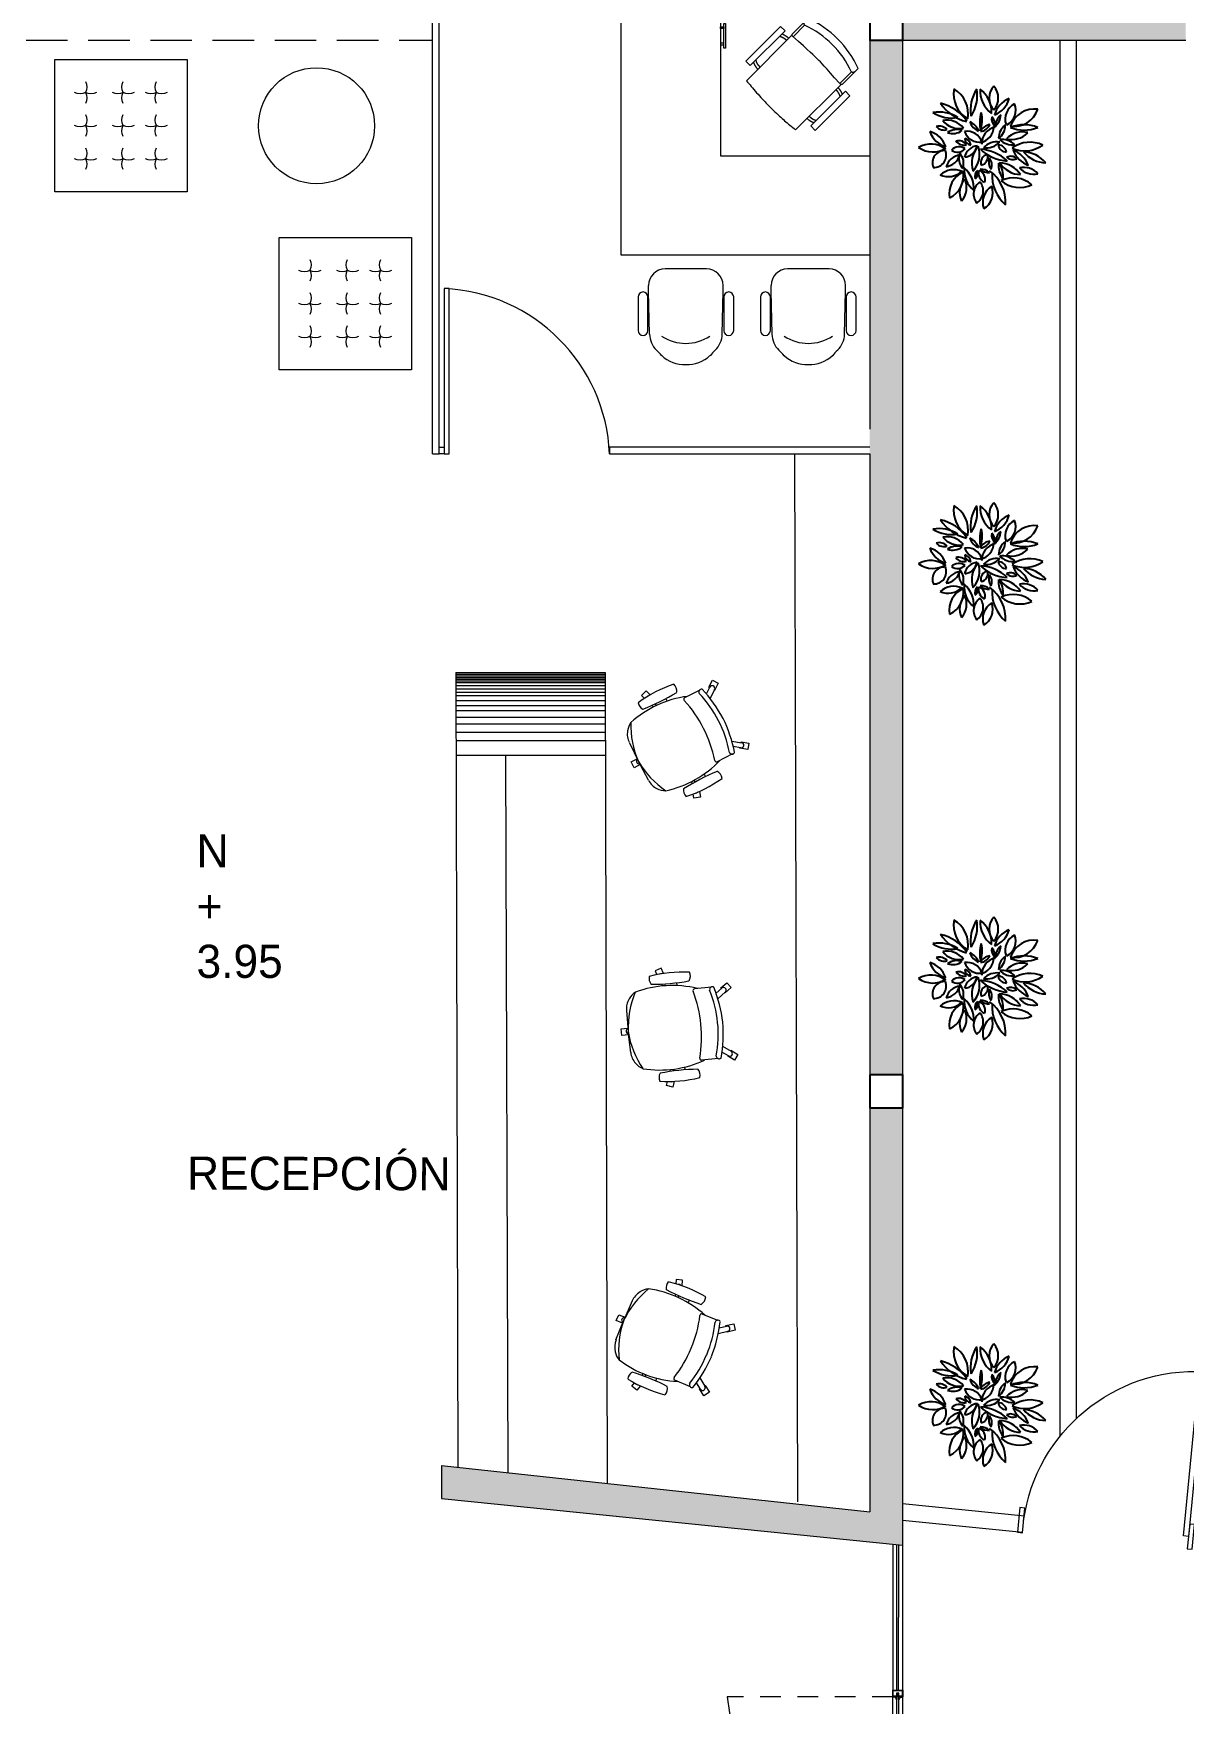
# Model space of a CAD drawing. Header units: metres. Extents: x 51 to 18146, y -212 to 18074.
# Drawn here: x 106.51 to 113.44, y 360.63 to 370.71 of the extents above; entities that cross this region are included whole.
import ezdxf

# ---------------------------------------------------------------- set-up
doc = ezdxf.new("R2010")
doc.units = ezdxf.units.M
doc.linetypes.add('DASHED2', pattern=[0.375, 0.25, -0.125])
doc.linetypes.add('HIDDEN2', pattern=[0.1875, 0.125, -0.0625])
doc.layers.get('0').update_dxf_attribs({"color": 250})
for name, color, linetype, lineweight in [('Metal', 250, 'Continuous', 0), ('P0 - Antepecho', 250, 'Continuous', 15), ('P0 - Estructura', 250, 'Continuous', 25), ('P0 - Mobiliario', 250, 'Continuous', 9), ('P0 - Paredes', 250, 'Continuous', 20), ('P0 - Puertas', 250, 'Continuous', 13), ('P0 - Textos', 250, 'Continuous', 13), ('P0 - Ventanas', 250, 'Continuous', 15), ('P02 Vidrio', 250, 'Continuous', 0)]:
    doc.layers.add(name, color=color, linetype=linetype, lineweight=lineweight)
doc.layers.add('P0 - Vegetación', color=116, linetype='Continuous')
doc.layers.get('0').freeze()
doc.styles.add('ATT', font='romans.shx')
doc.styles.add('CENTURY GOTHIC', font='GOTHIC.TTF')

# ---------------------------------------------------------------- blocks, each defined once
blk = doc.blocks.new('otoman cht')
blk.add_lwpolyline([(0.7509, 0.1586), (0.8309, 0.1586), (0.8309, 0.2386), (0.7509, 0.2386)], close=True)
for centre, start, end in [((0.7646, 0.2233), 332.1073, 27.8927), ((0.7846, 0.2233), 332.1073, 27.8927), ((0.8046, 0.2233), 332.1073, 27.8927), ((0.7675, 0.2262), 242.1073, 297.8927), ((0.7646, 0.2167), 332.1073, 27.8927), ((0.7741, 0.2262), 242.1073, 297.8927), ((0.7875, 0.2262), 242.1073, 297.8927), ((0.7941, 0.2262), 242.1073, 297.8927), ((0.7846, 0.2167), 332.1073, 27.8927), ((0.8075, 0.2262), 242.1073, 297.8927), ((0.8141, 0.2262), 242.1073, 297.8927), ((0.8046, 0.2167), 332.1073, 27.8927), ((0.7646, 0.2005), 332.1073, 27.8927), ((0.7846, 0.2005), 332.1073, 27.8927), ((0.8046, 0.2005), 332.1073, 27.8927), ((0.7675, 0.191), 62.1073, 117.8927), ((0.7741, 0.191), 62.1073, 117.8927), ((0.7646, 0.194), 332.1073, 27.8927), ((0.7875, 0.191), 62.1073, 117.8927), ((0.7941, 0.191), 62.1073, 117.8927), ((0.7846, 0.194), 332.1073, 27.8927), ((0.8075, 0.191), 62.1073, 117.8927), ((0.8141, 0.191), 62.1073, 117.8927), ((0.8046, 0.194), 332.1073, 27.8927), ((0.7646, 0.1805), 332.1073, 27.8927), ((0.7846, 0.1805), 332.1073, 27.8927), ((0.8046, 0.1805), 332.1073, 27.8927), ((0.7675, 0.171), 62.1073, 117.8927), ((0.7741, 0.171), 62.1073, 117.8927), ((0.7646, 0.174), 332.1073, 27.8927), ((0.7875, 0.171), 62.1073, 117.8927), ((0.7941, 0.171), 62.1073, 117.8927), ((0.7846, 0.174), 332.1073, 27.8927), ((0.8075, 0.171), 62.1073, 117.8927), ((0.8141, 0.171), 62.1073, 117.8927), ((0.8046, 0.174), 332.1073, 27.8927)]:
    blk.add_arc(centre, 0.00704, start, end)
blk = doc.blocks.new('*U183')
at = {"layer": 'Metal', "color": 252}
for p, q in [((-12.105, 3.07, 0), (-12.105, 4.07, 0)), ((-12.045, 3.07, 0), (-12.045, 4.07, 0)), ((-12.105, 3.07, 0), (-12.105, 2.07, 0)), ((-12.045, 3.07, 0), (-12.045, 2.07, 0))]:
    blk.add_line(p, q, dxfattribs=at)
at = {"layer": 'Metal', "color": 252, "linetype": 'HIDDEN2'}
for p, q in [((-12.045, 4.07, 0), (-11.045, 4.07, 0)), ((-12.045, 2.07, 0), (-11.045, 2.07, 0))]:
    blk.add_line(p, q, dxfattribs=at)
at = {"layer": 'Metal', "extrusion": (7.7063e-09, 5.82697e-10, 1), "elevation": 0}
for points in [[(-12.045, 4.11), (-12.105, 4.11), (-12.105, 4.07), (-12.08, 4.07), (-12.08, 4.09), (-12.07, 4.09), (-12.07, 4.07), (-12.045, 4.07)], [(-12.047, 4.107), (-12.102, 4.107), (-12.102, 4.072), (-12.082, 4.072), (-12.082, 4.092), (-12.067, 4.092), (-12.067, 4.072), (-12.047, 4.072)], [(-12.045, 3.07), (-12.105, 3.07), (-12.105, 3.07), (-12.08, 3.07), (-12.08, 3.07), (-12.07, 3.07), (-12.07, 3.07), (-12.045, 3.07)], [(-12.045, 2.03), (-12.105, 2.03), (-12.105, 2.07), (-12.08, 2.07), (-12.08, 2.05), (-12.07, 2.05), (-12.07, 2.07), (-12.045, 2.07)], [(-12.047, 2.032), (-12.102, 2.032), (-12.102, 2.067), (-12.082, 2.067), (-12.082, 2.047), (-12.067, 2.047), (-12.067, 2.067), (-12.047, 2.067)]]:
    blk.add_lwpolyline(points, close=True, dxfattribs=at)
for points in [[(-12.08, 4.07), (-12.08, 4.054, -1), (-12.083, 4.054, 0.374293), (-12.099, 4.068, -1.02087), (-12.099, 4.07), (-12.08, 4.07)], [(-12.07, 4.07), (-12.07, 4.054, 1), (-12.067, 4.054, -0.374293), (-12.051, 4.068, 1.02087), (-12.051, 4.07), (-12.07, 4.07)], [(-12.08, 3.07), (-12.08, 3.086, 1), (-12.083, 3.086, -0.374293), (-12.099, 3.072, 1.02087), (-12.099, 3.07), (-12.08, 3.07)], [(-12.08, 3.07), (-12.08, 3.054, -1), (-12.083, 3.054, 0.374293), (-12.099, 3.068, -1.02087), (-12.099, 3.07), (-12.08, 3.07)], [(-12.07, 3.07), (-12.07, 3.086, -1), (-12.067, 3.086, 0.374293), (-12.051, 3.072, -1.02087), (-12.051, 3.07), (-12.07, 3.07)], [(-12.07, 3.07), (-12.07, 3.054, 1), (-12.067, 3.054, -0.374293), (-12.051, 3.068, 1.02087), (-12.051, 3.07), (-12.07, 3.07)], [(-12.08, 2.07), (-12.08, 2.086, 1), (-12.083, 2.086, -0.374293), (-12.099, 2.072, 1.02087), (-12.099, 2.07), (-12.08, 2.07)], [(-12.07, 2.07), (-12.07, 2.086, -1), (-12.067, 2.086, 0.374293), (-12.051, 2.072, -1.02087), (-12.051, 2.07), (-12.07, 2.07)]]:
    blk.add_lwpolyline(points, format="xyb", close=True, dxfattribs=at)
blk.add_lwpolyline([(-12.08, 3.07), (-12.08, 3.07), (-12.07, 3.07), (-12.07, 3.07)], dxfattribs=at)
blk.add_lwpolyline([(-12.08, 3.07), (-12.08, 3.07), (-12.07, 3.07), (-12.07, 3.07)], dxfattribs=at)
at = {"layer": 'Metal', "color": 252, "linetype": 'HIDDEN2'}
for centre, start, end in [((-12.147, 4.172, 0), 275.2694, 354.7305), ((-12.147, 1.968, 0), 5.2695, 84.7306)]:
    blk.add_arc(centre, 1.106, start, end, dxfattribs=at)
at = {"layer": 'P02 Vidrio', "extrusion": (7.7063e-09, 5.82697e-10, 1), "elevation": 0}
for points in [[(-12.08, 4.09), (-12.08, 3.07), (-12.07, 3.07), (-12.07, 4.09)], [(-12.08, 2.05), (-12.08, 3.07), (-12.07, 3.07), (-12.07, 2.05)]]:
    blk.add_lwpolyline(points, close=True, dxfattribs=at)
blk = doc.blocks.new('-COL40-')
at = {"color": 0}
blk.add_lwpolyline([(-0.2, 0.2), (-0.2, -0.2), (0.2, -0.2), (0.2, 0.2)], close=True, dxfattribs=at)
blk = doc.blocks.new('12PPLT10')
at = {"color": 0, "linetype": 'ByBlock'}
for centre, radius, start, end in [((0.147, 0.439), 0.305, 176.0096, 234.5768), ((-0.356, 0.229), 0.305, 356.0096, 49.186), ((0.089, 0.365), 0.146, 120.4086, 200.4312), ((-0.122, 0.44), 0.146, 300.4086, 20.4312), ((0.139, 0.35), 0.119, 124.6008, 217.4658), ((-0.023, 0.376), 0.119, 304.6008, 37.4658), ((0.312, 0.325), 0.16, 138.8969, 205.4069), ((0.047, 0.362), 0.16, 318.8969, 25.4069), ((0.365, 0.232), 0.189, 114.4303, 189.807), ((0.101, 0.372), 0.189, 294.4303, 9.807), ((-0.271, 0.094), 0.229, 49.8506, 114.6719), ((-0.219, 0.476), 0.229, 229.8506, 294.6719), ((0.079, 0.258), 0.0744, 161.8817, 249.7301), ((-0.017, 0.211), 0.0744, 341.8817, 69.7301), ((0.307, 0.329), 0.212, 175.2839, 229.9285), ((-0.041, 0.184), 0.212, 355.2839, 49.9285), ((-0.383, 0.062), 0.156, 42.1437, 101.6667), ((-0.299, 0.319), 0.156, 222.1437, 281.6667), ((-0.418, -0.053), 0.216, 21.3015, 68.66), ((-0.137, 0.227), 0.216, 201.3015, 248.66), ((-0.105, 0.331), 0.203, 212.8184, 268.3343), ((-0.282, 0.018), 0.203, 32.8184, 88.3343), ((0.036, 0.232), 0.175, 172.8778, 216.4562), ((-0.276, 0.146), 0.175, 354.4977, 38.0761), ((0.044, 0.144), 0.0925, 158.2119, 216.9673), ((-0.116, 0.123), 0.0925, 338.2119, 36.9673), ((0.039, 0.28), 0.102, 227.1077, 273.2701), ((-0.025, 0.104), 0.102, 47.1077, 93.2701), ((0.049, 0.082), 0.065, 102.1635, 198.3798), ((-0.026, 0.125), 0.065, 282.1635, 18.3798), ((0.243, 0.06), 0.194, 136.6356, 199.4278), ((-0.082, 0.129), 0.194, 316.6356, 19.4278), ((0.124, 0.207), 0.0617, 131.0823, 198.427), ((0.025, 0.234), 0.0617, 311.0823, 18.427), ((0.293, 0.131), 0.118, 159.261, 223.9723), ((0.095, 0.093), 0.118, 337.7122, 42.4235), ((0.298, 0.078), 0.159, 66.1459, 133.4318), ((0.254, 0.341), 0.159, 245.4893, 312.7752), ((0.184, 0.2), 0.137, 279.3324, 342.1699), ((0.336, 0.023), 0.137, 99.3324, 162.1699), ((0.411, 0.066), 0.098, 86.9965, 202.2058), ((0.325, 0.127), 0.098, 266.9965, 22.2058), ((-0.486, -0.114), 0.242, 39.7488, 87.8702), ((-0.291, 0.282), 0.242, 219.7488, 267.8702), ((-0.31, -0.217), 0.249, 66.2552, 125.0335), ((-0.351, 0.213), 0.249, 245.6693, 304.4476), ((-0.215, 0.029), 0.0728, 47.3873, 115.7476), ((-0.197, 0.148), 0.0728, 227.3873, 295.7476), ((0.067, 0.367), 0.349, 226.9394, 265.8583), ((-0.196, -0.235), 0.349, 46.9394, 85.8583), ((-0.164, -0.025), 0.0661, 10.523, 90.8605), ((-0.1, 0.053), 0.0661, 190.523, 270.8605), ((-0.006, -0.131), 0.14, 80.1717, 138.3136), ((-0.087, 0.101), 0.14, 260.1717, 318.3136), ((0.054, 0.107), 0.116, 276.3902, 348.0722), ((0.182, -0.032), 0.116, 97.3883, 169.0703), ((0.223, -0.04), 0.0817, 53.2772, 136.2565), ((0.213, 0.082), 0.0817, 233.2772, 316.2565), ((0.421, -0.151), 0.192, 54.1936, 122.622), ((0.436, 0.17), 0.192, 232.0955, 300.5238), ((-0.208, -0.231), 0.173, 75.5726, 136.3385), ((-0.29, 0.055), 0.173, 255.5726, 316.3385), ((-0.212, -0.153), 0.138, 43.3367, 98.0592), ((-0.131, 0.079), 0.138, 223.3367, 278.0592), ((-0.23, -0.068), 0.128, 305.3547, 0.2444), ((-0.028, -0.172), 0.128, 125.3547, 180.2444), ((-0.095, -0.031), 0.125, 280.5964, 4.0524), ((0.062, -0.158), 0.125, 98.3256, 181.7816), ((0.059, -0.223), 0.104, 100.7404, 152.602), ((-0.048, -0.073), 0.104, 278.3028, 330.1644), ((0.277, -0.213), 0.249, 159.0434, 194.094), ((0.048, -0.162), 0.126, 18.7265, 98.5819), ((0.149, 0.003), 0.126, 198.7265, 278.5819), ((-0.201, -0.194), 0.249, 341.3279, 16.3785), ((0.005, -0.241), 0.128, 19.0975, 66.0922), ((0.177, -0.082), 0.128, 199.0975, 246.0922), ((0.107, -0.072), 0.0602, 4.751, 78.4779), ((0.179, -0.008), 0.0602, 184.751, 258.4779), ((0.172, -0.094), 0.0803, 36.6262, 104.0418), ((0.217, 0.032), 0.0803, 216.6262, 284.0418), ((0.263, -0.23), 0.125, 71.397, 126.5601), ((0.228, -0.012), 0.125, 251.397, 306.5601), ((0.33, -0.217), 0.0842, 42.1798, 106.9561), ((0.494, 0.058), 0.186, 198.5093, 254.2466), ((0.267, -0.18), 0.186, 18.5093, 74.2466), ((-0.305, -0.424), 0.291, 67.9577, 112.0423), ((-0.305, 0.116), 0.291, 247.9577, 292.0423), ((-0.223, -0.362), 0.201, 81.9405, 161.3964), ((-0.386, -0.099), 0.201, 261.9405, 341.3964), ((-0.105, -0.292), 0.133, 118.5878, 201.4707), ((-0.287, -0.221), 0.133, 296.5049, 19.3878), ((0.001, -0.435), 0.195, 111.2499, 164.3738), ((-0.257, -0.201), 0.195, 291.2499, 344.3738), ((0.03, -0.267), 0.151, 133.9894, 174.6599), ((-0.222, -0.142), 0.151, 312.3809, 353.0513), ((-0.122, -0.221), 0.0752, 346.6712, 51.5788), ((0.002, -0.183), 0.0752, 162.6051, 227.5126), ((0.177, -0.278), 0.223, 176.7146, 233.4855), ((-0.178, -0.444), 0.223, 356.7146, 53.4855), ((0.364, -0.408), 0.297, 146.5506, 189.6063), ((-0.176, -0.294), 0.297, 326.5506, 9.6063), ((0.368, -0.262), 0.229, 169.9797, 239.5558), ((0.026, -0.419), 0.229, 349.7437, 59.3198), ((0.44, -0.001), 0.354, 214.8518, 256.8329), ((0.065, -0.543), 0.354, 33.7346, 75.7157), ((0.211, -0.31), 0.165, 37.9495, 102.0596), ((0.307, -0.047), 0.165, 217.9495, 282.0596), ((0.269, -0.51), 0.282, 57.8807, 99.8189), ((0.371, 0.006), 0.282, 237.8807, 279.8189), ((0.368, -0.08), 0.0842, 222.1798, 286.9561), ((0.039, -0.387), 0.139, 137.2817, 222.7183), ((-0.166, -0.387), 0.139, 317.2817, 42.7184)]:
    blk.add_arc(centre, radius, start, end, dxfattribs=at)
at = {"color": 0, "linetype": 'ByBlock', "style": 'ATT'}
for tag, p, flags in [('ITEM', (-0.911, -2.546), 3), ('ROOM_NUMBER', (-0.911, -3.879), 1)]:
    blk.add_attdef(tag, p, '', height=1, dxfattribs=dict(at, flags=flags))
blk = doc.blocks.new('zSilla Chukuy')
at = {"extrusion": (0, 0, -1)}
for p, q in [((-0.000214, -0.000038), (-0.000214, -0.000166)), ((-0.0002, -0.000181), (-0.0002, -0.000082)), ((0.0002, -0.000082), (0.0002, -0.000182)), ((0.000214, -0.000166), (0.000214, -0.000038)), ((-0.000259, -0.00019), (-0.000297, -0.00019)), ((-0.000297, -0.000487), (-0.000297, -0.00019)), ((-0.000259, -0.00019), (-0.000259, -0.000487)), ((-0.000214, -0.000172), (-0.000214, -0.000166)), ((-0.000211, -0.00018), (-0.000211, -0.000568)), ((0.000209, -0.000568), (0.000209, -0.00018)), ((0.000214, -0.000166), (0.000214, -0.000172)), ((0.000257, -0.00019), (0.000295, -0.00019)), ((0.000257, -0.00019), (0.000257, -0.000487)), ((0.000295, -0.000487), (0.000295, -0.00019)), ((-0.000259, -0.000487), (-0.000297, -0.000487)), ((0.000257, -0.000487), (0.000295, -0.000487))]:
    blk.add_line(p, q, dxfattribs=at)
for centre, major_axis, start_param, end_param in [((0, -0.000547), (0.000582, 0), 1.194542, 1.947051), ((0, -0.000556), (0.000542, 0), 1.19255, 1.949043)]:
    blk.add_ellipse(centre, major_axis=major_axis, ratio=0.939693, start_param=start_param, end_param=end_param)
for points, degree, knots in [([(-0.0002, -0.000082), (-0.0002, -0.000082), (-0.0002, -0.000082), (-0.000202, -0.000082), (-0.000203, -0.000081), (-0.000206, -0.00008), (-0.000207, -0.000079), (-0.00021, -0.000076), (-0.000211, -0.000075), (-0.000213, -0.000072), (-0.000213, -0.00007), (-0.000214, -0.000068), (-0.000214, -0.000067), (-0.000214, -0.000066)], 3, [-0.09288287, -0.09288287, -0.09288287, -0.09288287, -0.09262203, -0.09262203, -0.08482232, -0.08482232, -0.07730413, -0.07730413, -0.07009668, -0.07009668, -0.06453609, -0.06453609, -0.06082662, -0.06082662, -0.06082662, -0.06082662]), ([(0.000214, -0.000066), (0.000214, -0.000067), (0.000214, -0.000068), (0.000213, -0.00007), (0.000213, -0.000072), (0.000211, -0.000075), (0.00021, -0.000076), (0.000207, -0.000079), (0.000206, -0.00008), (0.000203, -0.000081), (0.000202, -0.000082), (0.0002, -0.000082), (0.0002, -0.000082), (0.0002, -0.000082)], 3, [-0.03179542, -0.03179542, -0.03179542, -0.03179542, -0.02808589, -0.02808589, -0.02252529, -0.02252529, -0.01531781, -0.01531781, -0.00779966, -0.00779966, 0, 0, 0.00026084, 0.00026084, 0.00026084, 0.00026084]), ([(-0.000204, -0.000181), (-0.000205, -0.000181), (-0.000207, -0.000181), (-0.000209, -0.00018), (-0.000211, -0.000179), (-0.000212, -0.000178), (-0.000213, -0.000177), (-0.000214, -0.000175), (-0.000214, -0.000175), (-0.000214, -0.000173), (-0.000214, -0.000173), (-0.000214, -0.000172)], 3, [0.05639401, 0.05639401, 0.05639401, 0.05639401, 0.06224736, 0.06224736, 0.0681007, 0.0681007, 0.07185219, 0.07185219, 0.07372793, 0.07372793, 0.07560368, 0.07560368, 0.07560368, 0.07560368]), ([(0.0002, -0.000182), (0.000062, -0.000173), (0.00003, -0.000172), (-0.00003, -0.000172), (-0.000062, -0.000173), (-0.000204, -0.000181)], 3, [0.3338215, 0.3338215, 0.3338215, 0.3338215, 0.4248229, 0.4248229, 0.5158242, 0.5158242, 0.5158242, 0.5158242]), ([(0.000214, -0.000172), (0.000214, -0.000173), (0.000214, -0.000173), (0.000214, -0.000175), (0.000214, -0.000175), (0.000213, -0.000177), (0.000212, -0.000178), (0.000211, -0.000179), (0.000209, -0.00018), (0.000207, -0.000181), (0.000205, -0.000181), (0.0002, -0.000182)], 3, [0.07556923, 0.07556923, 0.07556923, 0.07556923, 0.07744497, 0.07744497, 0.07932072, 0.07932072, 0.08307221, 0.08307221, 0.08892555, 0.08892555, 0.0947789, 0.0947789, 0.0947789, 0.0947789]), ([(-0.000259, -0.000216), (-0.000256, -0.000215), (-0.000248, -0.000212), (-0.000236, -0.000209), (-0.000224, -0.000207), (-0.000211, -0.000206)], 1, [0.06551369, 0.06551369, 0.06806935, 0.07843702, 0.0913893, 0.10372653, 0.11606375, 0.11606375]), ([(-0.000211, -0.000225), (-0.000212, -0.000225), (-0.000221, -0.000225), (-0.000231, -0.000227), (-0.000239, -0.000229), (-0.000247, -0.000232), (-0.000254, -0.000235), (-0.000259, -0.000238)], 1, [-0.00087444, -0.00087444, 0, 0.00986371, 0.01972742, 0.02937041, 0.0390134, 0.04845526, 0.05187694, 0.05187694]), ([(0.000257, -0.000216), (0.000255, -0.000215), (0.000247, -0.000212), (0.000235, -0.000209), (0.000223, -0.000207), (0.000209, -0.000206)], 1, [0.06551369, 0.06551369, 0.06806935, 0.07843702, 0.0913893, 0.10372653, 0.11606375, 0.11606375]), ([(0.000209, -0.000225), (0.00021, -0.000225), (0.00022, -0.000225), (0.000229, -0.000227), (0.000238, -0.000229), (0.000246, -0.000232), (0.000253, -0.000235), (0.000257, -0.000238)], 1, [-0.00087444, -0.00087444, 0, 0.00986371, 0.01972742, 0.02937041, 0.0390134, 0.04845526, 0.05187694, 0.05187694]), ([(-0.000211, -0.000452), (-0.000212, -0.000452), (-0.000221, -0.000451), (-0.000231, -0.00045), (-0.000239, -0.000448), (-0.000247, -0.000445), (-0.000254, -0.000441), (-0.000259, -0.000438)], 1, [-0.00087444, -0.00087444, 0, 0.00986371, 0.01972742, 0.02937041, 0.0390134, 0.04845526, 0.05187694, 0.05187694]), ([(-0.000259, -0.00046), (-0.000256, -0.000461), (-0.000248, -0.000465), (-0.000236, -0.000468), (-0.000224, -0.00047), (-0.000211, -0.000471)], 1, [0.06551369, 0.06551369, 0.06806935, 0.07843702, 0.0913893, 0.10372653, 0.11606375, 0.11606375]), ([(0.000209, -0.000452), (0.00021, -0.000452), (0.00022, -0.000451), (0.000229, -0.00045), (0.000238, -0.000448), (0.000246, -0.000445), (0.000253, -0.000441), (0.000257, -0.000438)], 1, [-0.00087444, -0.00087444, 0, 0.00986371, 0.01972742, 0.02937041, 0.0390134, 0.04845526, 0.05187694, 0.05187694]), ([(0.000257, -0.00046), (0.000255, -0.000461), (0.000247, -0.000465), (0.000235, -0.000468), (0.000223, -0.00047), (0.000209, -0.000471)], 1, [0.06551369, 0.06551369, 0.06806935, 0.07843702, 0.0913893, 0.10372653, 0.11606375, 0.11606375]), ([(-0.000211, -0.000568), (-0.000196, -0.000569), (-0.000181, -0.000571), (-0.000133, -0.000575), (-0.000099, -0.000577), (-0.000044, -0.000579), (-0.000022, -0.00058), (0.00001, -0.00058), (0.00002, -0.00058), (0.000048, -0.000579), (0.000065, -0.000579), (0.000109, -0.000577), (0.000137, -0.000575), (0.000179, -0.000571), (0.000194, -0.000569), (0.000209, -0.000568)], 3, [0.0443469, 0.0443469, 0.0443469, 0.0443469, 0.088185, 0.088185, 0.1889678, 0.1889678, 0.251957, 0.251957, 0.2834517, 0.2834517, 0.3338431, 0.3338431, 0.4144693, 0.4144693, 0.4600382, 0.4600382, 0.4600382, 0.4600382])]:
    blk.add_open_spline(points, degree=degree, knots=knots)
for points in [[(-0.000211, -0.000179), (-0.000211, -0.000179), (-0.000211, -0.000179), (-0.000211, -0.00018)], [(-0.000204, -0.000181), (-0.000204, -0.000181), (-0.000204, -0.000181), (-0.000204, -0.000181)]]:
    blk.add_open_spline(points, degree=3)
blk = doc.blocks.new('zEscritorio Minka1L 01')
for points in [[(0, 0), (-0.0015, 0), (-0.0015, 0.0015), (-0.0009, 0.0015), (-0.0009, 0.0006), (0, 0.0006)], [(-0.00088, 0.00138), (-0.00088, 0.00137), (-0.0009, 0.00137), (-0.0009, 0.00138)], [(-0.00087, 0.0014), (-0.00087, 0.00125), (-0.00088, 0.00125), (-0.00088, 0.0014)], [(-0.00088, 0.00127), (-0.00088, 0.00128), (-0.0009, 0.00128), (-0.0009, 0.00127)]]:
    blk.add_lwpolyline(points, close=True)
blk = doc.blocks.new('*U190')
for points in [[(-0.2, 0.15), (-0.17, 0.15), (-0.17, 0), (-0.2, 0)], [(0.83, 0.15), (0.86, 0.15), (0.86, 0), (0.83, 0)], [(0.83, -0.925), (0.83, 0.075), (0.8, 0.075), (0.8, -0.925)]]:
    blk.add_lwpolyline(points, close=True)
blk.add_arc((0.875, 0.12), 1.046, 182.452, 267.548)

msp = doc.modelspace()

# ---------------------------------------------------------------- hatches: boundary and pattern name
at = {"layer": 'P0 - Paredes'}
h = msp.add_hatch(color=256, dxfattribs=at)
h.dxf.hatch_style = 1
h.paths.add_polyline_path([(113.457, 370.867), (113.457, 372.515), (108.814, 372.515), (108.814, 372.365), (111.551, 372.365), (111.559, 371.826), (111.709, 371.826), (111.709, 372.365), (113.307, 372.365), (113.307, 370.867), (111.75, 370.867), (111.75, 370.667), (113.457, 370.667)])
h = msp.add_hatch(color=256, dxfattribs=at)
h.dxf.hatch_style = 1
h.paths.add_polyline_path([(111.75, 370.667), (111.551, 370.667), (111.551, 364.424), (111.75, 364.424)])
h = msp.add_hatch(color=256, dxfattribs=at)
h.dxf.hatch_style = 1
h.paths.add_polyline_path([(111.75, 364.225), (111.551, 364.225), (111.551, 361.787), (108.968, 362.068), (108.968, 361.868), (111.75, 361.587)])

# ---------------------------------------------------------------- linework, layer by layer
at = {"layer": 'P0 - Antepecho', "linetype": 'DASHED2'}
msp.add_line((100.463, 370.667), (108.914, 370.667), dxfattribs=at)
at = {"layer": 'P0 - Mobiliario'}
for p, q in [((110.567, 369.286, 0), (110.317, 369.286, 0)), ((111.306, 369.286, 0), (111.056, 369.286, 0)), ((110.154, 369.117, 0), (110.154, 368.915, 0)), ((110.214, 368.915, 0), (110.214, 369.117, 0)), ((110.218, 369.153, 0), (110.218, 369.186, 0)), ((110.223, 368.893, 0), (110.218, 369.153, 0)), ((110.662, 368.893, 0), (110.667, 369.153, 0)), ((110.667, 369.153, 0), (110.667, 369.186, 0)), ((110.671, 369.117, 0), (110.671, 368.915, 0)), ((110.731, 368.915, 0), (110.731, 369.117, 0)), ((110.892, 369.117, 0), (110.892, 368.915, 0)), ((110.952, 368.915, 0), (110.952, 369.117, 0)), ((110.956, 369.153, 0), (110.956, 369.186, 0)), ((110.962, 368.893, 0), (110.956, 369.153, 0)), ((111.4, 368.893, 0), (111.406, 369.153, 0)), ((111.406, 369.153, 0), (111.406, 369.186, 0)), ((111.409, 369.117, 0), (111.409, 368.915, 0)), ((111.469, 368.915, 0), (111.469, 369.117, 0)), ((111.098, 368.17), (111.116, 361.847)), ((109.056, 366.852), (109.955, 366.852)), ((109.056, 366.852), (109.068, 362.057)), ((109.056, 366.842), (109.955, 366.842)), ((109.056, 366.832), (109.955, 366.832)), ((109.056, 366.822), (109.955, 366.822)), ((109.056, 366.812), (109.955, 366.812)), ((109.056, 366.802), (109.955, 366.802)), ((109.056, 366.792), (109.955, 366.792)), ((109.955, 366.852), (109.967, 361.959)), ((110.581, 366.762), (110.603, 366.805)), ((110.603, 366.805), (110.638, 366.787)), ((109.056, 366.772), (109.955, 366.772)), ((109.056, 366.752), (109.955, 366.752)), ((109.056, 366.732), (109.955, 366.732)), ((109.056, 366.712), (109.955, 366.712)), ((110.203, 366.741), (110.175, 366.713)), ((110.175, 366.713), (110.193, 366.695)), ((110.227, 366.717), (110.203, 366.741)), ((110.321, 366.693), (110.329, 366.678)), ((110.527, 366.745), (110.435, 366.699)), ((110.566, 366.723), (110.587, 366.763)), ((110.585, 366.76), (110.581, 366.762)), ((110.615, 366.749), (110.588, 366.695)), ((110.616, 366.743), (110.613, 366.745)), ((110.638, 366.787), (110.616, 366.743)), ((109.056, 366.682), (109.955, 366.682)), ((109.056, 366.652), (109.955, 366.652)), ((109.056, 366.622), (109.955, 366.622)), ((110.239, 366.653), (110.248, 366.644)), ((110.258, 366.662), (110.264, 366.652)), ((109.056, 366.582), (109.955, 366.582)), ((109.056, 366.542), (109.955, 366.542)), ((109.056, 366.492), (109.955, 366.492)), ((109.056, 366.442), (109.955, 366.442)), ((110.102, 366.428), (110.157, 366.314)), ((110.719, 366.438), (110.778, 366.428)), ((110.773, 366.397), (110.728, 366.404)), ((110.768, 366.395), (110.768, 366.398)), ((110.816, 366.387), (110.768, 366.395)), ((110.774, 366.429), (110.775, 366.433)), ((110.775, 366.433), (110.823, 366.426)), ((110.823, 366.426), (110.816, 366.387)), ((109.056, 366.352), (109.955, 366.352)), ((109.355, 366.352), (109.368, 362.024)), ((110.112, 366.313), (110.148, 366.331)), ((110.13, 366.277), (110.112, 366.313)), ((110.166, 366.296), (110.13, 366.277)), ((110.217, 366.202), (110.157, 366.314)), ((110.724, 366.361), (110.632, 366.313)), ((110.48, 366.181), (110.478, 366.194)), ((110.499, 366.192), (110.493, 366.202)), ((110.561, 366.224), (110.553, 366.239)), ((110.491, 366.094), (110.487, 366.119)), ((110.53, 366.1), (110.491, 366.094)), ((110.525, 366.134), (110.53, 366.1)), ((110.293, 365.067), (110.257, 365.051)), ((110.257, 365.051), (110.267, 365.028)), ((110.307, 365.035), (110.293, 365.067)), ((110.386, 364.979), (110.388, 364.962)), ((110.653, 364.948), (110.689, 364.98)), ((110.689, 364.98), (110.716, 364.951)), ((110.295, 364.972), (110.3, 364.96)), ((110.316, 364.973), (110.318, 364.961)), ((110.597, 364.952), (110.494, 364.943)), ((110.625, 364.917), (110.659, 364.947)), ((110.681, 364.924), (110.636, 364.883)), ((110.656, 364.945), (110.653, 364.948)), ((110.679, 364.918), (110.677, 364.921)), ((110.716, 364.951), (110.679, 364.918)), ((110.085, 364.812), (110.095, 364.686)), ((110.052, 364.701), (110.093, 364.705)), ((110.056, 364.662), (110.052, 364.701)), ((110.11, 364.559), (110.095, 364.686)), ((110.097, 364.666), (110.056, 364.662)), ((110.664, 364.596), (110.715, 364.566)), ((110.64, 364.523), (110.537, 364.512)), ((110.699, 364.538), (110.66, 364.561)), ((110.693, 364.538), (110.695, 364.541)), ((110.736, 364.513), (110.693, 364.538)), ((110.711, 364.568), (110.714, 364.572)), ((110.714, 364.572), (110.756, 364.547)), ((110.756, 364.547), (110.736, 364.513)), ((110.326, 364.359), (110.331, 364.384)), ((110.347, 364.444), (110.35, 364.457)), ((110.372, 364.385), (110.364, 364.35)), ((110.368, 364.447), (110.367, 364.459)), ((110.438, 364.455), (110.436, 364.472)), ((110.364, 364.35), (110.326, 364.359)), ((110.383, 363.189), (110.381, 363.163)), ((110.423, 363.186), (110.383, 363.189)), ((110.42, 363.151), (110.423, 363.186)), ((110.379, 363.101), (110.378, 363.088)), ((110.399, 363.092), (110.394, 363.081)), ((110.463, 363.064), (110.457, 363.048)), ((110.022, 362.941), (110.038, 362.977)), ((110.038, 362.977), (110.076, 362.961)), ((110.119, 363.06), (110.068, 362.943)), ((110.636, 362.941), (110.541, 362.981)), ((110.021, 362.825), (110.068, 362.943)), ((110.06, 362.925), (110.022, 362.941)), ((110.696, 362.876), (110.638, 362.862)), ((110.644, 362.897), (110.688, 362.907)), ((110.684, 362.911), (110.731, 362.922)), ((110.685, 362.906), (110.684, 362.911)), ((110.74, 362.883), (110.692, 362.872)), ((110.692, 362.872), (110.692, 362.875)), ((110.731, 362.922), (110.74, 362.883)), ((110.117, 362.546), (110.133, 362.566)), ((110.176, 362.611), (110.184, 362.621)), ((110.196, 362.604), (110.201, 362.615)), ((110.261, 362.577), (110.268, 362.593)), ((110.471, 362.542), (110.375, 362.581)), ((110.53, 362.528), (110.506, 362.566)), ((110.527, 362.596), (110.557, 362.545)), ((110.147, 362.521), (110.117, 362.546)), ((110.169, 362.547), (110.147, 362.521)), ((110.525, 362.53), (110.528, 362.532)), ((110.551, 362.488), (110.525, 362.53)), ((110.585, 362.509), (110.551, 362.488)), ((110.555, 362.548), (110.559, 362.55)), ((110.559, 362.55), (110.585, 362.509))]:
    msp.add_line(p, q, dxfattribs=at)
for points in [[(112.699, 362.243), (112.699, 370.667)], [(112.799, 362.352), (112.799, 370.667)], [(111.75, 361.838), (112.485, 361.764)], [(111.75, 361.738), (112.473, 361.665)]]:
    msp.add_lwpolyline(points, dxfattribs=at)
msp.add_circle((108.215, 370.15), 0.35, dxfattribs=at)
for centre, radius, start, end in [((110.317, 369.186, 0), 0.0999, 90, 180), ((110.567, 369.186, 0), 0.0999, 0, 90), ((111.056, 369.186, 0), 0.0999, 90, 180), ((111.306, 369.186, 0), 0.0999, 0, 90), ((110.184, 369.117, 0), 0.03, 0, 180), ((110.701, 369.117, 0), 0.03, 0, 180), ((110.922, 369.117, 0), 0.03, 0, 180), ((111.439, 369.117, 0), 0.03, 0, 180), ((110.184, 368.915, 0), 0.03, 180, 0), ((110.701, 368.915, 0), 0.03, 180, 0), ((110.922, 368.915, 0), 0.03, 180, 0), ((111.439, 368.915, 0), 0.03, 180, 0), ((110.367, 368.898, 0), 0.144, 182.1482, 225.037), ((110.442, 369.099, 0), 0.262, 236.2351, 303.7649), ((110.518, 368.898, 0), 0.144, 314.963, 357.8518), ((111.105, 368.898, 0), 0.144, 182.1482, 225.037), ((111.181, 369.099, 0), 0.262, 236.2351, 303.7649), ((111.256, 368.898, 0), 0.144, 314.963, 357.8518), ((109.938, 368.457, 0), 0.471, 40.4315, 46.0335), ((110.433, 368.907, 0), 0.198, 226.4394, 272.5757), ((110.451, 368.907, 0), 0.198, 267.4243, 313.5606), ((110.947, 368.457, 0), 0.471, 133.9665, 139.5685), ((110.677, 368.457, 0), 0.471, 40.4315, 46.0335), ((111.172, 368.907, 0), 0.198, 226.4394, 272.5757), ((111.19, 368.907, 0), 0.198, 267.4243, 313.5606), ((111.685, 368.457, 0), 0.471, 133.9665, 139.5685), ((110.537, 366.074), 0.639, 97.6655, 131.8347), ((110.627, 366.026), 0.798, 108.7406, 126.2941), ((109.708, 367.832), 1.293, 291.5209, 301.6799), ((110.22, 366.695), 0.0159, 95.9286, 146.6768), ((110.328, 366.74), 0.0595, 352.3279, 44.7814), ((110.439, 366.69), 0.00987, 116.7488, 228.9379), ((110.538, 366.734), 0.0172, 81.5239, 211.0904), ((110.04, 366.262), 0.669, 26.4246, 43.7921), ((109.902, 366.163), 0.868, 28.2418, 42.6514), ((110.601, 366.756), 0.0159, 334.3849, 154.3694), ((110.212, 366.68), 0.0586, 190.5359, 239.6069), ((109.892, 366.185), 0.735, 26.5918, 42.6013), ((110.204, 366.48), 0.115, 170.4137, 206.6713), ((110.185, 366.492), 0.0939, 141.7128, 175.6739), ((110.67, 366.537), 0.56, 178.6367, 203.4817), ((109.897, 366.174), 0.735, 11.4969, 27.506), ((110.047, 366.249), 0.669, 10.3059, 27.6732), ((109.886, 366.196), 0.868, 11.4469, 25.856), ((110.776, 366.413), 0.0159, 262.3849, 82.3695), ((110.16, 366.316), 0.0159, 128.5668, 285.4119), ((110.639, 366.599), 0.56, 210.6161, 235.4609), ((110.186, 366.762), 0.639, 282.2629, 316.4319), ((110.627, 366.322), 0.00987, 185.1597, 297.3489), ((110.721, 366.376), 0.0172, 203.0074, 332.5739), ((110.319, 366.254), 0.115, 207.4265, 243.6839), ((111.124, 365.059), 1.293, 112.4175, 122.5767), ((110.199, 366.863), 0.798, 287.8039, 305.3569), ((110.602, 366.203), 0.0595, 9.3159, 61.7698), ((110.317, 366.232), 0.0939, 238.4239, 272.3849), ((110.486, 366.144), 0.0586, 174.4914, 223.5619), ((110.503, 366.141), 0.0159, 267.4209, 318.1689), ((110.279, 365.006), 0.0586, 169.1497, 218.2207), ((110.427, 364.246), 0.798, 87.3544, 104.9079), ((110.23, 366.263), 1.293, 270.1347, 280.2937), ((110.292, 365.018), 0.0159, 74.5424, 125.2906), ((110.41, 365.02), 0.0595, 330.9417, 23.3952), ((110.199, 364.823), 0.115, 149.0275, 185.2851), ((110.654, 364.706), 0.56, 157.2505, 182.0955), ((110.186, 364.841), 0.0939, 120.3266, 154.2877), ((110.361, 364.324), 0.639, 76.2793, 110.4485), ((110.495, 364.933), 0.00987, 95.3626, 207.5517), ((109.801, 364.662), 0.735, 5.2056, 21.2151), ((110.603, 364.938), 0.0172, 60.1377, 189.7042), ((109.967, 364.68), 0.669, 5.0384, 22.4059), ((109.803, 364.638), 0.868, 6.8556, 21.2652), ((110.67, 364.935), 0.0159, 312.9987, 132.9832), ((110.098, 364.687), 0.0159, 107.1806, 264.0257), ((110.647, 364.775), 0.56, 189.2299, 214.0747), ((109.802, 364.651), 0.735, 350.1107, 6.1198), ((109.969, 364.666), 0.669, 348.9197, 6.287), ((109.8, 364.674), 0.868, 350.0607, 4.4698), ((110.224, 364.571), 0.115, 186.0403, 222.2977), ((110.214, 364.551), 0.0939, 217.0377, 250.9987), ((110.285, 365.092), 0.639, 260.8767, 295.0457), ((110.536, 364.522), 0.00987, 163.7735, 275.9627), ((110.643, 364.538), 0.0172, 181.6212, 311.1877), ((110.707, 364.552), 0.0159, 240.9987, 60.9833), ((110.339, 364.407), 0.0586, 153.1052, 202.1757), ((110.334, 365.182), 0.798, 266.4177, 283.9707), ((110.538, 363.165), 1.293, 91.0313, 101.1905), ((110.354, 364.398), 0.0159, 246.0347, 296.7827), ((110.469, 364.42), 0.0595, 347.9297, 40.3836), ((110.382, 363.138), 0.0586, 140.9214, 189.9924), ((110.153, 362.399), 0.798, 59.1261, 76.6796), ((110.57, 362.697), 0.56, 129.0222, 153.8672), ((110.225, 363.015), 0.115, 120.7992, 157.0568), ((110.221, 363.038), 0.0939, 92.0983, 126.0594), ((110.131, 362.499), 0.639, 48.051, 82.2202), ((110.933, 364.269), 1.293, 241.9064, 252.0654), ((110.399, 363.143), 0.0159, 46.3141, 97.0623), ((110.503, 363.089), 0.0595, 302.7134, 355.1669), ((109.798, 363.062), 0.735, 336.9773, 352.9868), ((110.537, 362.972), 0.00987, 67.1343, 179.3234), ((110.597, 362.761), 0.56, 161.0016, 185.8464), ((110.071, 362.943), 0.0159, 78.9523, 235.7974), ((109.953, 362.999), 0.669, 336.8101, 354.1776), ((109.788, 363.04), 0.868, 338.6273, 353.0369), ((110.635, 362.926), 0.0172, 31.9094, 161.4759), ((110.692, 362.892), 0.0159, 284.7704, 104.7549), ((110.128, 362.781), 0.115, 157.812, 194.0694), ((109.793, 363.051), 0.735, 321.8824, 337.8915), ((110.109, 362.768), 0.0939, 188.8094, 222.7704), ((110.428, 363.212), 0.639, 232.6484, 266.8174), ((109.947, 362.985), 0.669, 320.6914, 338.0587), ((109.802, 363.073), 0.868, 321.8324, 336.2415), ((110.151, 362.583), 0.0586, 124.8769, 173.9474), ((110.513, 363.267), 0.798, 238.1894, 255.7424), ((109.739, 361.394), 1.293, 62.803, 72.9622), ((110.16, 362.568), 0.0159, 217.8064, 268.5544), ((110.379, 362.59), 0.00987, 135.5452, 247.7344), ((110.481, 362.554), 0.0172, 153.3929, 282.9594), ((110.272, 362.532), 0.0595, 319.7014, 12.1553), ((110.544, 362.536), 0.0159, 212.7704, 32.755)]:
    msp.add_arc(centre, radius, start, end, dxfattribs=at)
at = {"layer": 'P0 - Paredes'}
for p, q in [((111.551, 370.667), (111.551, 368.32)), ((111.75, 370.667), (111.75, 361.587)), ((111.75, 370.667), (113.457, 370.667)), ((111.551, 368.17), (111.551, 364.424)), ((111.551, 364.225), (111.551, 361.787)), ((108.968, 362.068), (108.968, 361.868)), ((108.968, 362.068), (111.551, 361.787)), ((108.968, 361.868), (111.75, 361.587))]:
    msp.add_line(p, q, dxfattribs=at)
at = {"layer": 'P0 - Ventanas'}
for p, q in [((108.914, 368.17), (108.914, 371.436)), ((108.954, 368.17), (108.954, 371.436)), ((108.914, 368.17), (108.954, 368.17)), ((111.691, 361.593, 0), (111.691, 360.711, 0)), ((111.715, 360.711, 0), (111.714, 361.591)), ((111.725, 360.711, 0), (111.727, 361.59)), ((111.75, 361.587), (111.75, 360.711, 0))]:
    msp.add_line(p, q, dxfattribs=at)
for points in [[(108.984, 369.169), (108.984, 368.17), (109.014, 368.17), (109.014, 369.169)], [(108.984, 368.17), (108.954, 368.17), (108.954, 368.21), (108.984, 368.21)]]:
    msp.add_lwpolyline(points, close=True, dxfattribs=at)
msp.add_lwpolyline([(111.551, 368.21), (109.982, 368.21), (109.982, 368.17), (111.551, 368.17)], dxfattribs=at)
msp.add_arc((108.939, 368.125), 1.044, 2.452, 87.548, dxfattribs=at)

# ---------------------------------------------------------------- block references
at = {"layer": 'P0 - Estructura', "transparency": 33554687, "xscale": 0.4994268474869228, "yscale": 0.4994268474869228, "zscale": 0.4994268474869228}
for p in [(111.651, 370.767), (111.651, 364.324)]:
    msp.add_blockref('-COL40-', p, dxfattribs=at)
at = {"layer": 'P0 - Mobiliario', "extrusion": (7.39681e-09, 2.23916e-09, 1), "xscale": 998.8536949837255, "yscale": 998.8536949837255, "zscale": 998.8536949837255}
msp.add_blockref('zEscritorio Minka1L 01', (111.551, 369.369, -0.061), dxfattribs=at)
at = {"layer": 'P0 - Mobiliario', "extrusion": (7.39681e-09, 2.23916e-09, 1), "xscale": 998.8536949837255, "yscale": 998.8536949837255, "zscale": 998.8536949837255, "rotation": 315.0000000840341}
msp.add_blockref('zSilla Chukuy', (111.358, 370.674, -0.061), dxfattribs=at)
at = {"layer": 'P0 - Mobiliario'}
for p, xscale, yscale, zscale, rotation in [((109.019, 378.05), -9.988536949797306, 9.988536949797306, 9.988536949797302, 89.99999999988313), ((110.372, 376.977), -9.988536949797307, 9.988536949797307, 9.988536949797306, 89.99999999988825)]:
    msp.add_blockref('otoman cht', p, dxfattribs=dict(at, xscale=xscale, yscale=yscale, zscale=zscale, rotation=rotation))
at = {"layer": 'P0 - Puertas', "xscale": -0.9988536949837257, "yscale": 0.9988536949837254, "zscale": 0.9988536949837254, "rotation": 174.4521582698172}
msp.add_blockref('*U190', (112.656, 361.794), dxfattribs=at)
at = {"layer": 'P0 - Vegetación', "xscale": 0.7596040388417253, "yscale": 0.7596040388417253, "zscale": 0.7596040388417253, "rotation": 179.9999999998906}
for p in [(112.251, 370.023), (112.251, 367.51), (112.251, 365.009), (112.251, 362.435)]:
    msp.add_blockref('12PPLT10', p, dxfattribs=at)
at = {"layer": 'P0 - Ventanas', "xscale": 0.9988536949837254, "yscale": 0.9988536949837254, "zscale": 0.9988536949837254, "rotation": 180.00006739366}
msp.add_blockref('*U183', (99.659, 362.739, 0), dxfattribs=at)

# ---------------------------------------------------------------- texts
at = {"layer": 'P0 - Textos', "extrusion": (-7.7063e-09, -5.82707e-10, 1), "insert": (107.491, 365.006, 0), "char_height": 0.1998, "attachment_point": 7, "text_direction": (1, 0, 0), "style": 'CENTURY GOTHIC'}
msp.add_mtext_dynamic_manual_height_columns('N + 3.95', width=0.00334, gutter_width=0.003, heights=[0], dxfattribs=at)
at = {"layer": 'P0 - Textos', "insert": (108.229, 363.929), "char_height": 0.1998, "attachment_point": 2, "rotation": 359.8338, "style": 'CENTURY GOTHIC'}
msp.add_mtext_dynamic_manual_height_columns('RECEPCIÓN', width=0.00186, gutter_width=0.003, heights=[0], dxfattribs=at)

doc.saveas('drawing.dxf')
